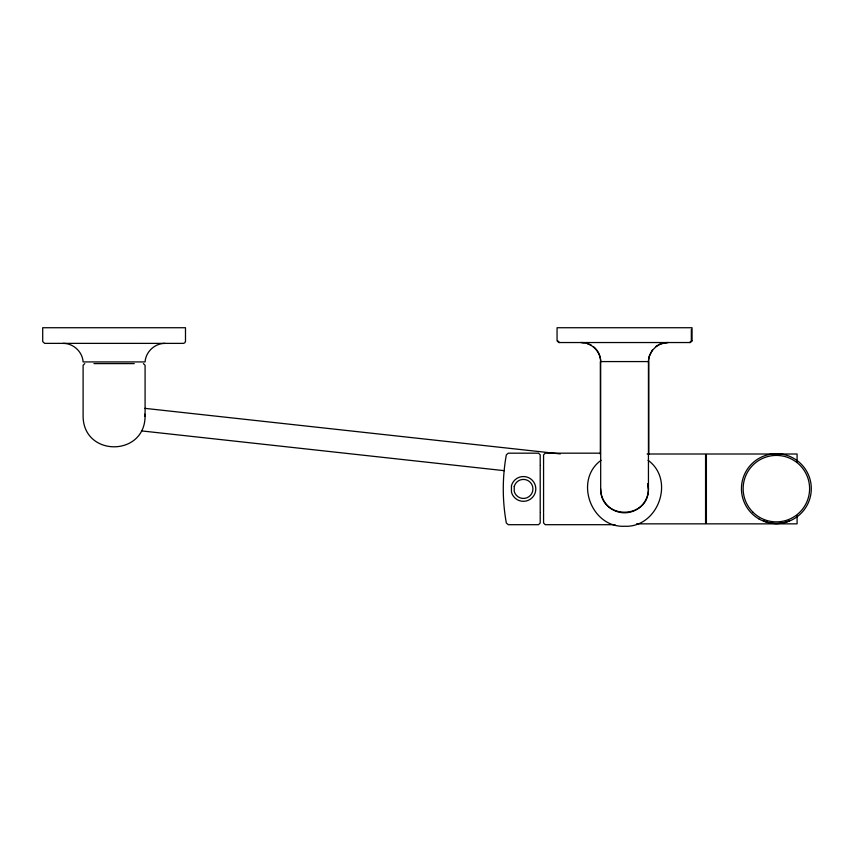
<?xml version="1.0" encoding="UTF-8"?>
<svg xmlns="http://www.w3.org/2000/svg" width="854" height="854" viewBox="0 0 854 854"><rect width="100%" height="100%" fill="white"/><g stroke="black" fill="none" stroke-linecap="round" stroke-linejoin="round"><path stroke-width="1.28" d="M143.387 363.601L145.084 365.277L145.084 416.442C144.604 456.911 83.585 456.911 83.105 416.442L83.105 365.277L84.802 363.601M652.381 349.991L649.093 356.652L648.442 361.573L648.442 488.936C648.762 519.937 600.373 519.937 600.682 488.936L600.682 361.573C600.682 355.744 597.864 350.033 593.231 346.468M689.648 342.539L691.334 340.863L691.334 329.409M601.067 460.306C573.728 479.991 591.043 527.857 624.562 526.267C658.092 527.857 675.397 479.991 648.069 460.306M655.893 346.468L660.195 343.991L667.486 342.539M789.374 520.748C781.293 524.377 771.45 524.377 763.369 520.748M668.212 342.539C657.911 342.337 648.624 351.272 648.442 361.573L600.682 361.573C600.501 351.272 591.224 342.337 580.923 342.539M165.121 343.383C154.948 343.201 145.682 351.763 145.084 361.925L83.105 361.925C82.507 351.763 73.241 343.201 63.068 343.383M601.163 361.605L600.341 361.605L600.341 454.445M647.962 361.605L648.784 361.605L648.784 454.445M93.94 363.601L134.249 363.601M600.511 453.175L545.247 453.175L543.571 454.862L543.571 464.843M647.14 454.008L705.564 454.008L705.564 523.854L636.518 523.854M614.987 524.698L545.247 524.698L543.571 523L543.571 513.019M581.649 342.539L584.125 342.7M144.924 408.361L560.309 453.901M141.476 430.896L504.244 470.671M586.57 343.191L591.16 345.091M557.79 340.863L559.487 342.539M647.791 483.983L648.442 488.936M144.774 414.147L145.084 416.442M797.081 462.014L797.081 454.008L706.397 454.008L706.397 523.854L797.081 523.854L797.081 515.848M543.571 465.494L543.571 512.368M540.208 464.843L540.208 454.862L538.532 453.175L508.301 453.175L506.337 454.84C502.259 477.322 502.259 500.54 506.337 523.022L508.301 524.698L538.532 524.698L540.208 523L540.208 513.019M540.208 465.494L540.208 512.368M647.919 483.962A23.88 23.88 0 0 1 627.06 512.678A23.88 23.88 0 0 1 600.682 488.936M185.489 341.397L184.827 342.806L183.375 343.383L44.611 343.372L42.711 341.536L42.7 327.733L185.489 327.733L185.489 341.397M511.45 485.723L511.45 492.139A12.394 12.394 0 0 0 530.526 499.088A12.394 12.394 0 0 0 530.526 478.774A12.394 12.394 0 0 0 511.45 485.723M514.225 486.46L514.225 491.402A9.522 9.522 0 0 0 528.882 496.729A9.522 9.522 0 0 0 528.882 481.133A9.522 9.522 0 0 0 514.225 486.46M692.06 340.863L690.374 342.539L558.762 342.539L557.064 340.863L557.064 327.733L692.06 327.733L692.06 340.863M758.907 518.901A34.929 34.929 0 0 0 811.3 488.648A34.929 34.929 0 0 0 758.907 458.406A34.929 34.929 0 0 0 758.907 518.901M752.876 512.144A33.231 33.231 0 0 0 808.471 497.252A33.231 33.231 0 0 0 767.767 456.548A33.231 33.231 0 0 0 752.876 512.144"/></g></svg>
